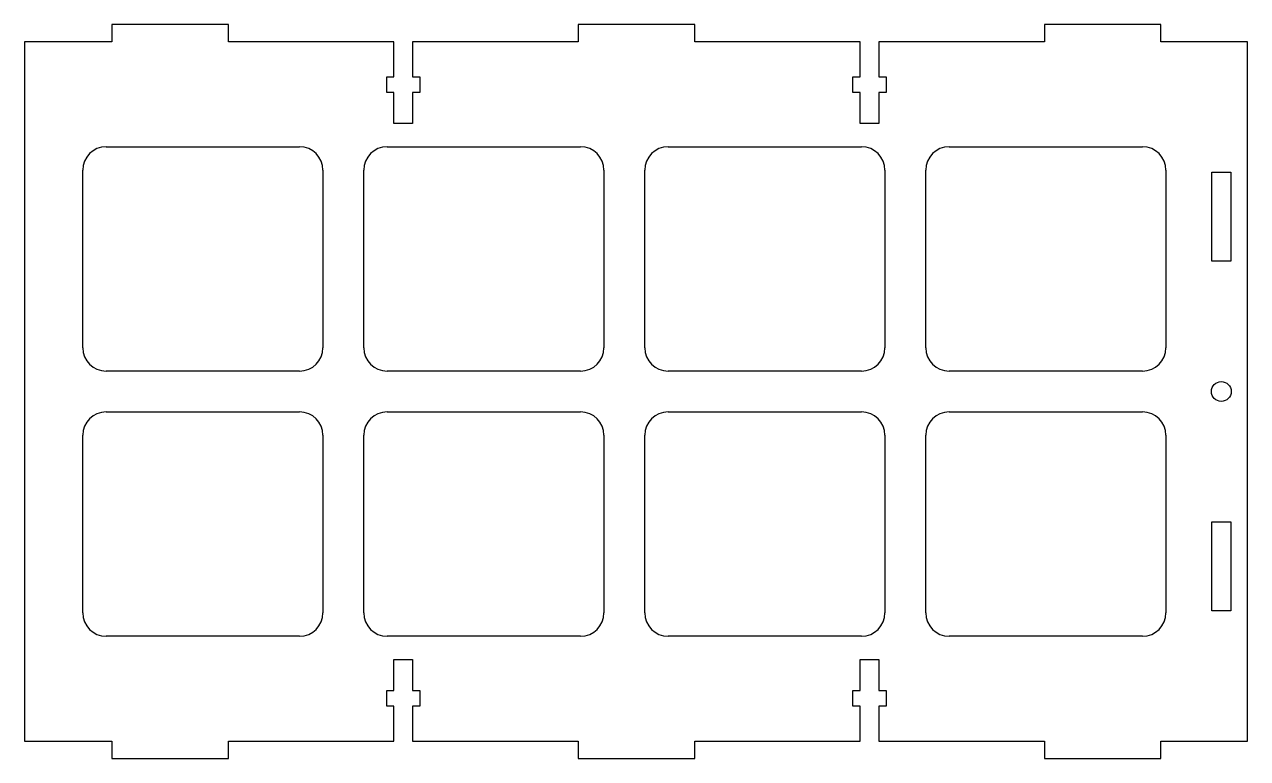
# Model space of a CAD drawing. Header units: millimetres. Extents: x 0 to 210, y -3 to 123.
import ezdxf

# ---------------------------------------------------------------- set-up
doc = ezdxf.new("R2010")
doc.units = ezdxf.units.MM

msp = doc.modelspace()

# ---------------------------------------------------------------- linework, layer by layer
for p, q in [((35, 123, 1.5), (15, 123, 1.5)), ((15, 123, 1.5), (15, 120, 1.5)), ((35, 120, 1.5), (35, 123, 1.5)), ((115, 123, 1.5), (95, 123, 1.5)), ((95, 123, 1.5), (95, 120, 1.5)), ((115, 120, 1.5), (115, 123, 1.5)), ((195, 123, 1.5), (175, 123, 1.5)), ((175, 123, 1.5), (175, 120, 1.5)), ((195, 120, 1.5), (195, 123, 1.5)), ((15, 120, 1.5), (0, 120, 1.5)), ((0, 120, 1.5), (0, 0, 1.5)), ((63.4, 120, 1.5), (35, 120, 1.5)), ((63.4, 114, 1.5), (63.4, 120, 1.5)), ((95, 120, 1.5), (66.6, 120, 1.5)), ((66.6, 120, 1.5), (66.6, 114, 1.5)), ((143.4, 120, 1.5), (115, 120, 1.5)), ((143.4, 114, 1.5), (143.4, 120, 1.5)), ((175, 120, 1.5), (146.6, 120, 1.5)), ((146.6, 120, 1.5), (146.6, 114, 1.5)), ((209.856, 120, 1.5), (195, 120, 1.5)), ((209.856, 0, 1.5), (209.856, 120, 1.5)), ((62.15, 111.3, 1.5), (62.15, 114, 1.5)), ((62.15, 114, 1.5), (63.4, 114, 1.5)), ((66.6, 114, 1.5), (67.85, 114, 1.5)), ((67.85, 114, 1.5), (67.85, 111.3, 1.5)), ((142.15, 111.3, 1.5), (142.15, 114, 1.5)), ((142.15, 114, 1.5), (143.4, 114, 1.5)), ((146.6, 114, 1.5), (147.85, 114, 1.5)), ((147.85, 114, 1.5), (147.85, 111.3, 1.5)), ((63.4, 111.3, 1.5), (62.15, 111.3, 1.5)), ((63.4, 105.99, 1.5), (63.4, 111.3, 1.5)), ((67.85, 111.3, 1.5), (66.6, 111.3, 1.5)), ((66.6, 111.3, 1.5), (66.6, 105.99, 1.5)), ((143.4, 111.3, 1.5), (142.15, 111.3, 1.5)), ((143.4, 105.99, 1.5), (143.4, 111.3, 1.5)), ((147.85, 111.3, 1.5), (146.6, 111.3, 1.5)), ((146.6, 111.3, 1.5), (146.6, 105.99, 1.5)), ((66.6, 105.99, 1.5), (63.4, 105.99, 1.5)), ((146.6, 105.99, 1.5), (143.4, 105.99, 1.5)), ((14, 102, 1.5), (47.214, 102, 1.5)), ((62.214, 102, 1.5), (95.428, 102, 1.5)), ((110.428, 102, 1.5), (143.642, 102, 1.5)), ((158.642, 102, 1.5), (191.856, 102, 1.5)), ((10, 67.5, 1.5), (10, 98, 1.5)), ((51.214, 98, 1.5), (51.214, 67.5, 1.5)), ((58.214, 67.5, 1.5), (58.214, 98, 1.5)), ((99.428, 98, 1.5), (99.428, 67.5, 1.5)), ((106.428, 67.5, 1.5), (106.428, 98, 1.5)), ((147.642, 98, 1.5), (147.642, 67.5, 1.5)), ((154.642, 67.5, 1.5), (154.642, 98, 1.5)), ((195.856, 98, 1.5), (195.856, 67.5, 1.5)), ((203.706, 82.35, 1.5), (203.706, 97.65, 1.5)), ((203.706, 97.65, 1.5), (207.006, 97.65, 1.5)), ((207.006, 97.65, 1.5), (207.006, 82.35, 1.5)), ((207.006, 82.35, 1.5), (203.706, 82.35, 1.5)), ((47.214, 63.5, 1.5), (14, 63.5, 1.5)), ((95.428, 63.5, 1.5), (62.214, 63.5, 1.5)), ((143.642, 63.5, 1.5), (110.428, 63.5, 1.5)), ((191.856, 63.5, 1.5), (158.642, 63.5, 1.5)), ((14, 56.5, 1.5), (47.214, 56.5, 1.5)), ((62.214, 56.5, 1.5), (95.428, 56.5, 1.5)), ((110.428, 56.5, 1.5), (143.642, 56.5, 1.5)), ((158.642, 56.5, 1.5), (191.856, 56.5, 1.5)), ((10, 22, 1.5), (10, 52.5, 1.5)), ((51.214, 52.5, 1.5), (51.214, 22, 1.5)), ((58.214, 22, 1.5), (58.214, 52.5, 1.5)), ((99.428, 52.5, 1.5), (99.428, 22, 1.5)), ((106.428, 22, 1.5), (106.428, 52.5, 1.5)), ((147.642, 52.5, 1.5), (147.642, 22, 1.5)), ((154.642, 22, 1.5), (154.642, 52.5, 1.5)), ((195.856, 52.5, 1.5), (195.856, 22, 1.5)), ((203.706, 22.35, 1.5), (203.706, 37.65, 1.5)), ((203.706, 37.65, 1.5), (207.006, 37.65, 1.5)), ((207.006, 37.65, 1.5), (207.006, 22.35, 1.5)), ((207.006, 22.35, 1.5), (203.706, 22.35, 1.5)), ((47.214, 18, 1.5), (14, 18, 1.5)), ((95.428, 18, 1.5), (62.214, 18, 1.5)), ((143.642, 18, 1.5), (110.428, 18, 1.5)), ((191.856, 18, 1.5), (158.642, 18, 1.5)), ((63.4, 8.7, 1.5), (63.4, 14.01, 1.5)), ((63.4, 14.01, 1.5), (66.6, 14.01, 1.5)), ((66.6, 14.01, 1.5), (66.6, 8.7, 1.5)), ((143.4, 8.7, 1.5), (143.4, 14.01, 1.5)), ((143.4, 14.01, 1.5), (146.6, 14.01, 1.5)), ((146.6, 14.01, 1.5), (146.6, 8.7, 1.5)), ((62.15, 6, 1.5), (62.15, 8.7, 1.5)), ((62.15, 8.7, 1.5), (63.4, 8.7, 1.5)), ((66.6, 8.7, 1.5), (67.85, 8.7, 1.5)), ((67.85, 8.7, 1.5), (67.85, 6, 1.5)), ((142.15, 6, 1.5), (142.15, 8.7, 1.5)), ((142.15, 8.7, 1.5), (143.4, 8.7, 1.5)), ((146.6, 8.7, 1.5), (147.85, 8.7, 1.5)), ((147.85, 8.7, 1.5), (147.85, 6, 1.5)), ((63.4, 6, 1.5), (62.15, 6, 1.5)), ((63.4, 0, 1.5), (63.4, 6, 1.5)), ((67.85, 6, 1.5), (66.6, 6, 1.5)), ((66.6, 6, 1.5), (66.6, 0, 1.5)), ((143.4, 6, 1.5), (142.15, 6, 1.5)), ((143.4, 0, 1.5), (143.4, 6, 1.5)), ((147.85, 6, 1.5), (146.6, 6, 1.5)), ((146.6, 6, 1.5), (146.6, 0, 1.5)), ((0, 0, 1.5), (15, 0, 1.5)), ((15, 0, 1.5), (15, -3, 1.5)), ((35, -3, 1.5), (35, 0, 1.5)), ((35, 0, 1.5), (63.4, 0, 1.5)), ((66.6, 0, 1.5), (95, 0, 1.5)), ((95, 0, 1.5), (95, -3, 1.5)), ((115, -3, 1.5), (115, 0, 1.5)), ((115, 0, 1.5), (143.4, 0, 1.5)), ((146.6, 0, 1.5), (175, 0, 1.5)), ((175, 0, 1.5), (175, -3, 1.5)), ((195, -3, 1.5), (195, 0, 1.5)), ((195, 0, 1.5), (209.856, 0, 1.5)), ((15, -3, 1.5), (35, -3, 1.5)), ((95, -3, 1.5), (115, -3, 1.5)), ((175, -3, 1.5), (195, -3, 1.5))]:
    msp.add_line(p, q)
msp.add_circle((205.356, 60, 1.5), 1.7)
for centre, start, end in [((14, 98, 1.5), 90, 180), ((47.214, 98, 1.5), 0, 90), ((62.214, 98, 1.5), 90, 180), ((95.428, 98, 1.5), 0, 90), ((110.428, 98, 1.5), 90, 180), ((143.642, 98, 1.5), 0, 90), ((158.642, 98, 1.5), 90, 180), ((191.856, 98, 1.5), 0, 90), ((14, 67.5, 1.5), 180, 270), ((47.214, 67.5, 1.5), 270, 360), ((62.214, 67.5, 1.5), 180, 270), ((95.428, 67.5, 1.5), 270, 360), ((110.428, 67.5, 1.5), 180, 270), ((143.642, 67.5, 1.5), 270, 360), ((158.642, 67.5, 1.5), 180, 270), ((191.856, 67.5, 1.5), 270, 360), ((14, 52.5, 1.5), 90, 180), ((47.214, 52.5, 1.5), 0, 90), ((62.214, 52.5, 1.5), 90, 180), ((95.428, 52.5, 1.5), 0, 90), ((110.428, 52.5, 1.5), 90, 180), ((143.642, 52.5, 1.5), 0, 90), ((158.642, 52.5, 1.5), 90, 180), ((191.856, 52.5, 1.5), 0, 90), ((14, 22, 1.5), 180, 270), ((47.214, 22, 1.5), 270, 360), ((62.214, 22, 1.5), 180, 270), ((95.428, 22, 1.5), 270, 360), ((110.428, 22, 1.5), 180, 270), ((143.642, 22, 1.5), 270, 360), ((158.642, 22, 1.5), 180, 270), ((191.856, 22, 1.5), 270, 360)]:
    msp.add_arc(centre, 4, start, end)

doc.saveas('drawing.dxf')
